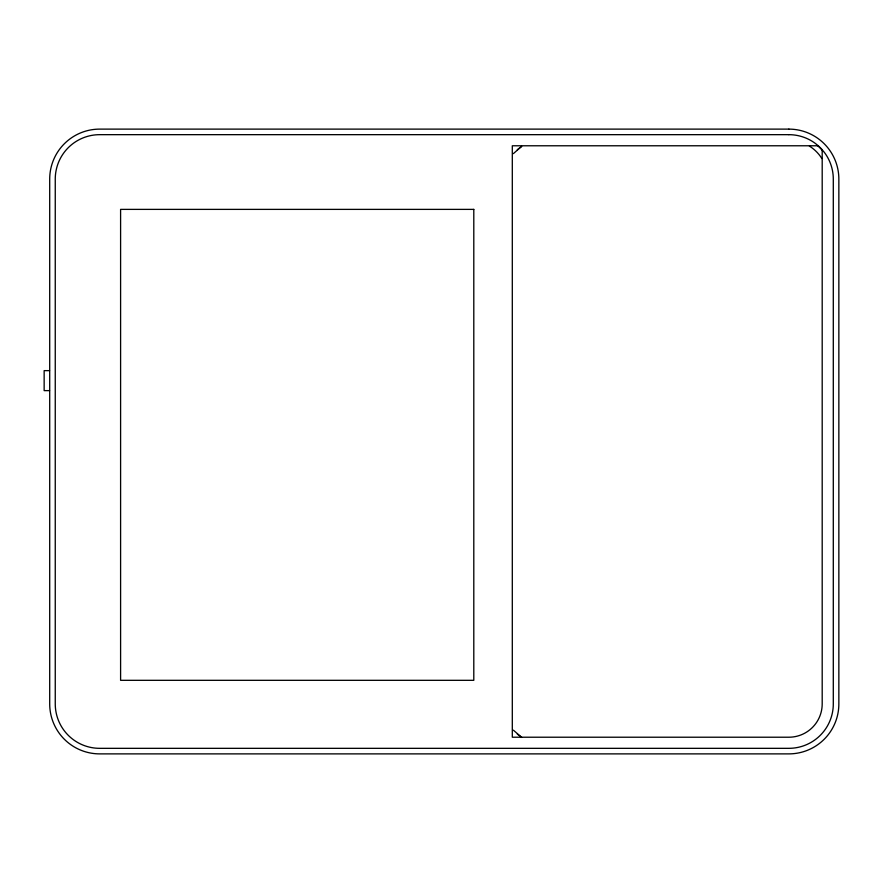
<?xml version="1.0" encoding="UTF-8"?>
<svg xmlns="http://www.w3.org/2000/svg" width="883" height="883" viewBox="0 0 883 883"><rect width="100%" height="100%" fill="white"/><g stroke="black" fill="none" stroke-linecap="round" stroke-linejoin="round"><path stroke-width="1.32" d="M822.194 149.867L822.194 703.906A33.322 33.322 0 0 1 788.872 737.217L512.306 737.217L512.306 145.783L818.1 145.772M513.376 153.631L521.047 146.887M517.295 149.713L521.743 146.39M49.558 370.639L44.15 370.639L44.15 390.628L49.558 390.628M513.376 730.175L521.743 737.426M517.295 734.104L521.047 736.93M817.724 145.32A44.426 44.426 0 0 1 822.647 150.242M809.391 146.081A38.874 38.874 0 0 1 821.885 158.576M788.872 129.117L99.68 129.117A49.978 49.978 0 0 0 49.702 179.094L49.702 703.906A49.978 49.978 0 0 0 99.68 753.883L788.872 753.883A49.978 49.978 0 0 0 838.85 703.906L838.85 179.094A49.978 49.978 0 0 0 788.872 129.117M788.872 134.669L99.68 134.669A44.426 44.426 0 0 0 55.254 179.094L55.254 703.906A44.426 44.426 0 0 0 99.68 748.331L788.872 748.331A44.426 44.426 0 0 0 833.298 703.906L833.298 179.094A44.426 44.426 0 0 0 824.115 152.053L815.914 143.852A44.426 44.426 0 0 0 788.872 134.669M473.796 209.381L120.596 209.381L120.596 680.318L473.796 680.318L473.796 209.381"/></g></svg>
